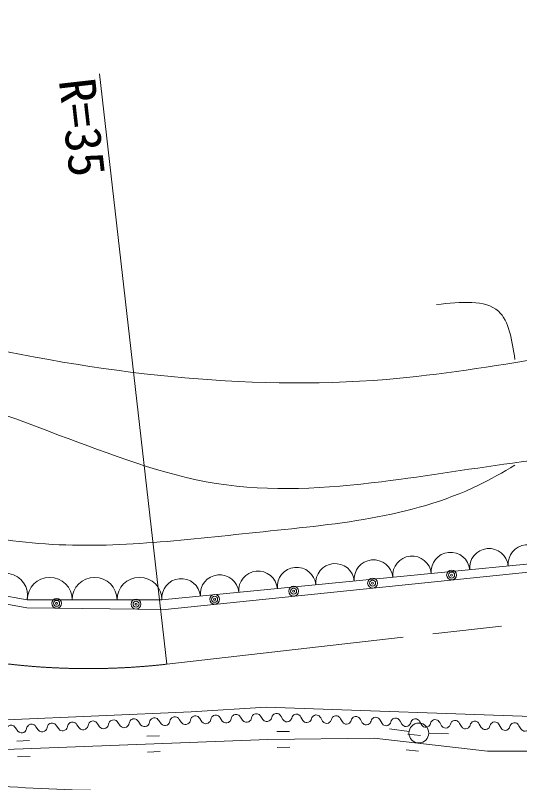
# Model space of a CAD drawing. Units: millimetres, scale not verified. Extents: x 40000 to 680000, y 20000 to 380000.
# Drawn here: x 246669 to 272106, y 241405 to 280138 of the extents above; entities that cross this region are included whole.
import ezdxf
from ezdxf.enums import TextEntityAlignment as Align

# ---------------------------------------------------------------- set-up
doc = ezdxf.new("R2010")
doc.units = ezdxf.units.MM
doc.header["$LTSCALE"] = 1000
doc.linetypes.add('CHAIN', pattern=[18.5, 12, -1.5, 3.5, -1.5])
for name, color, linetype, lineweight in [('M-BGD', 7, 'Continuous', 13), ('M-BMK', 2, 'CHAIN', 13), ('M-STR-HTXT', 7, 'Continuous', 13)]:
    doc.layers.add(name, color=color, linetype=linetype, lineweight=lineweight)
doc.styles.add('ＭＳ ゴシック', font='')
doc.styles.get('ＭＳ ゴシック').set_extended_font_data('MS Gothic')

msp = doc.modelspace()

# ---------------------------------------------------------------- linework, layer by layer
at = {"layer": 'M-BGD'}
for p, q in [((266527, 243982), (265537, 244123)), ((253298, 243752), (253938, 243776)), ((259865, 243986), (260505, 243995)), ((266467, 243860), (267102, 243787)), ((267522, 243900), (268522, 243877)), ((246741, 243506), (247380, 243530)), ((253967, 242976), (253328, 242952)), ((260516, 243195), (259876, 243186)), ((267011, 242992), (266375, 243065)), ((247410, 242731), (246771, 242707))]:
    msp.add_line(p, q, dxfattribs=at)
for points in [[(192320, 326017), (195018, 324426), (196540, 322904), (207745, 298226), (213071, 286329), (216253, 279896), (222824, 264748), (224968, 261289), (228426, 257830), (232161, 255133), (237626, 252504), (242744, 251052), (247240, 250222), (254226, 250153), (287137, 253527), (332390, 258791)], [(216562, 280197), (223084, 265070), (225235, 261593), (228580, 258232), (232211, 255610), (237657, 252920), (242766, 251441), (247271, 250634), (254061, 250634), (287059, 253861), (332307, 259173)], [(211375, 276884), (216098, 265832), (218070, 261934), (221968, 256477), (226233, 252120), (229994, 249093), (234580, 246776), (239899, 245171), (246228, 244575), (255538, 244987), (259317, 245217), (273671, 244712), (285045, 244666), (291236, 245217), (295730, 246409), (305838, 250032)], [(256527, 244597), (256545, 244660), (256584, 244723), (256624, 244765), (256664, 244787), (256725, 244810), (256807, 244813), (256869, 244795), (256911, 244776), (256954, 244736), (256997, 244676), (257105, 244515), (257169, 244456), (257211, 244437), (257273, 244418), (257335, 244421), (257416, 244444), (257476, 244487), (257516, 244530), (257535, 244572), (257553, 244634)], [(257553, 244634), (257572, 244696), (257611, 244759), (257650, 244802), (257691, 244824), (257751, 244847), (257834, 244850), (257896, 244831), (257938, 244812), (257980, 244773), (258024, 244713), (258132, 244552), (258196, 244493), (258238, 244473), (258300, 244455), (258362, 244457), (258443, 244481), (258503, 244524), (258543, 244567), (258562, 244608), (258580, 244671)], [(258580, 244671), (258598, 244733), (258637, 244796), (258677, 244839), (258717, 244861), (258778, 244883), (258860, 244886), (258923, 244868), (258964, 244849), (259007, 244809), (259050, 244749), (259159, 244589), (259222, 244529), (259264, 244510), (259327, 244492), (259388, 244494), (259470, 244517), (259530, 244561), (259569, 244603), (259588, 244645), (259607, 244707)], [(259607, 244707), (259629, 244767), (259671, 244825), (259713, 244864), (259754, 244882), (259815, 244900), (259895, 244896), (259954, 244874), (259993, 244853), (260032, 244811), (260069, 244749), (260163, 244585), (260221, 244523), (260260, 244501), (260319, 244479), (260379, 244477), (260460, 244494), (260522, 244531), (260563, 244570), (260585, 244609), (260607, 244668)], [(260607, 244668), (260630, 244727), (260672, 244786), (260713, 244824), (260754, 244843), (260815, 244860), (260895, 244857), (260954, 244835), (260994, 244813), (261032, 244772), (261070, 244710), (261163, 244546), (261221, 244484), (261260, 244462), (261320, 244440), (261380, 244437), (261460, 244454), (261522, 244492), (261564, 244530), (261585, 244570), (261608, 244629)], [(261608, 244629), (261630, 244688), (261672, 244747), (261714, 244785), (261755, 244803), (261816, 244821), (261896, 244818), (261955, 244796), (261994, 244774), (262032, 244732), (262070, 244671), (262164, 244507), (262222, 244444), (262261, 244423), (262320, 244400), (262380, 244398), (262461, 244415), (262522, 244453), (262564, 244491), (262586, 244530), (262608, 244590)], [(248271, 244190), (248289, 244253), (248327, 244317), (248366, 244361), (248406, 244383), (248467, 244407), (248550, 244411), (248613, 244394), (248655, 244375), (248699, 244336), (248743, 244276), (248855, 244116), (248920, 244058), (248962, 244039), (249025, 244022), (249087, 244025), (249169, 244050), (249229, 244094), (249268, 244138), (249286, 244180), (249304, 244243)], [(249304, 244243), (249321, 244306), (249360, 244370), (249399, 244414), (249439, 244436), (249500, 244460), (249582, 244464), (249646, 244447), (249688, 244428), (249731, 244389), (249776, 244329), (249888, 244169), (249953, 244111), (249995, 244092), (250058, 244075), (250120, 244078), (250202, 244103), (250261, 244147), (250301, 244191), (250319, 244233), (250337, 244296)], [(250337, 244296), (250354, 244359), (250392, 244423), (250431, 244466), (250472, 244489), (250533, 244513), (250615, 244517), (250678, 244500), (250721, 244481), (250764, 244442), (250809, 244382), (250920, 244222), (250985, 244164), (251028, 244145), (251091, 244128), (251153, 244131), (251234, 244156), (251294, 244200), (251333, 244244), (251352, 244286), (251369, 244349)], [(251369, 244349), (251387, 244412), (251425, 244476), (251464, 244519), (251504, 244542), (251565, 244566), (251648, 244570), (251711, 244553), (251753, 244534), (251797, 244495), (251841, 244435), (251953, 244275), (252018, 244216), (252061, 244198), (252124, 244180), (252186, 244184), (252267, 244209), (252327, 244253), (252366, 244296), (252385, 244339), (252402, 244402)], [(252402, 244402), (252420, 244465), (252458, 244529), (252497, 244572), (252537, 244595), (252598, 244619), (252681, 244623), (252744, 244606), (252786, 244587), (252829, 244548), (252874, 244488), (252986, 244328), (253051, 244269), (253093, 244251), (253156, 244233), (253218, 244237), (253300, 244262), (253360, 244306), (253399, 244349), (253417, 244392), (253435, 244455)], [(253435, 244455), (253452, 244518), (253490, 244582), (253530, 244625), (253570, 244648), (253631, 244672), (253713, 244676), (253776, 244659), (253819, 244640), (253862, 244601), (253907, 244541), (254018, 244381), (254084, 244322), (254126, 244304), (254189, 244286), (254251, 244290), (254332, 244314), (254392, 244359), (254432, 244402), (254450, 244445), (254468, 244508)], [(254468, 244508), (254485, 244571), (254523, 244635), (254562, 244678), (254603, 244701), (254663, 244725), (254746, 244729), (254809, 244712), (254851, 244693), (254895, 244654), (254939, 244594), (255051, 244434), (255116, 244375), (255159, 244357), (255222, 244339), (255284, 244343), (255365, 244367), (255425, 244412), (255464, 244455), (255483, 244498), (255500, 244561)], [(255500, 244561), (255519, 244623), (255557, 244686), (255597, 244729), (255637, 244751), (255698, 244773), (255780, 244776), (255843, 244758), (255885, 244739), (255927, 244699), (255970, 244639), (256079, 244479), (256143, 244419), (256184, 244400), (256247, 244382), (256308, 244384), (256390, 244407), (256450, 244451), (256490, 244493), (256509, 244535), (256527, 244597)], [(262608, 244590), (262630, 244649), (262673, 244707), (262714, 244746), (262755, 244764), (262816, 244782), (262896, 244779), (262955, 244756), (262994, 244735), (263033, 244693), (263071, 244632), (263164, 244468), (263222, 244405), (263261, 244384), (263320, 244361), (263380, 244359), (263461, 244376), (263523, 244413), (263564, 244452), (263586, 244491), (263608, 244550)], [(263608, 244550), (263631, 244610), (263673, 244668), (263715, 244706), (263756, 244725), (263816, 244742), (263896, 244739), (263956, 244717), (263995, 244695), (264033, 244654), (264071, 244592), (264165, 244428), (264222, 244366), (264262, 244344), (264321, 244322), (264381, 244320), (264462, 244336), (264523, 244374), (264565, 244413), (264586, 244452), (264609, 244511)], [(264609, 244511), (264631, 244570), (264674, 244629), (264715, 244667), (264756, 244686), (264817, 244703), (264897, 244700), (264956, 244678), (264995, 244656), (265034, 244615), (265071, 244553), (265165, 244389), (265223, 244327), (265262, 244305), (265321, 244283), (265381, 244280), (265462, 244297), (265524, 244335), (265565, 244373), (265587, 244412), (265609, 244472)], [(265609, 244472), (265632, 244531), (265674, 244589), (265716, 244628), (265756, 244646), (265817, 244664), (265897, 244661), (265956, 244638), (265996, 244617), (266034, 244575), (266072, 244514), (266166, 244350), (266223, 244287), (266262, 244266), (266322, 244243), (266382, 244241), (266463, 244258), (266524, 244295), (266566, 244334), (266587, 244373), (266610, 244432)], [(266610, 244432), (266632, 244492), (266674, 244550), (266716, 244589), (266757, 244607), (266818, 244625), (266898, 244621), (266957, 244599), (266996, 244578), (267035, 244536), (267072, 244474), (267166, 244310), (267224, 244248), (267263, 244226), (267322, 244204), (267382, 244202), (267463, 244219), (267525, 244256), (267566, 244295), (267588, 244334), (267610, 244393)], [(267610, 244393), (267633, 244452), (267675, 244511), (267716, 244549), (267757, 244568), (267818, 244585), (267898, 244582), (267957, 244560), (267997, 244538), (268035, 244497), (268073, 244435), (268166, 244271), (268224, 244209), (268263, 244187), (268323, 244165), (268383, 244162), (268463, 244179), (268525, 244217), (268567, 244255), (268588, 244295), (268611, 244354)], [(268611, 244354), (268633, 244413), (268675, 244472), (268717, 244510), (268758, 244528), (268818, 244546), (268899, 244543), (268958, 244521), (268997, 244499), (269035, 244457), (269073, 244396), (269167, 244232), (269224, 244169), (269264, 244148), (269323, 244125), (269383, 244123), (269464, 244140), (269525, 244178), (269567, 244216), (269589, 244255), (269611, 244315)], [(269611, 244315), (269633, 244374), (269676, 244432), (269717, 244471), (269758, 244489), (269819, 244507), (269899, 244504), (269958, 244481), (269997, 244460), (270036, 244418), (270073, 244357), (270167, 244193), (270225, 244130), (270264, 244109), (270323, 244086), (270383, 244084), (270464, 244101), (270526, 244138), (270567, 244177), (270589, 244216), (270611, 244275)], [(270611, 244275), (270634, 244335), (270676, 244393), (270718, 244431), (270758, 244450), (270819, 244468), (270899, 244464), (270959, 244442), (270998, 244420), (271036, 244379), (271074, 244317), (271168, 244153), (271225, 244091), (271265, 244069), (271324, 244047), (271384, 244045), (271465, 244061), (271526, 244099), (271568, 244138), (271589, 244177), (271612, 244236)], [(271612, 244236), (271634, 244295), (271676, 244354), (271718, 244392), (271759, 244411), (271820, 244428), (271900, 244425), (271959, 244403), (271998, 244381), (272037, 244340), (272074, 244278), (272168, 244114), (272226, 244052), (272265, 244030), (272324, 244008), (272384, 244005), (272465, 244022), (272527, 244060), (272568, 244098), (272590, 244137), (272612, 244197)], [(237296, 244093), (245717, 243068), (259410, 243580), (264767, 243653), (270479, 242994), (276557, 242994)], [(246206, 244084), (246223, 244147), (246261, 244211), (246301, 244255), (246341, 244277), (246402, 244301), (246484, 244305), (246547, 244288), (246590, 244269), (246633, 244230), (246678, 244170), (246789, 244010), (246855, 243952), (246897, 243933), (246960, 243916), (247022, 243919), (247103, 243944), (247163, 243988), (247203, 244032), (247221, 244074), (247239, 244137)], [(247239, 244137), (247256, 244200), (247294, 244264), (247333, 244308), (247374, 244330), (247434, 244354), (247517, 244358), (247580, 244341), (247622, 244322), (247666, 244283), (247710, 244223), (247822, 244063), (247887, 244005), (247930, 243986), (247993, 243969), (248055, 243972), (248136, 243997), (248196, 244041), (248235, 244085), (248254, 244127), (248271, 244190)]]:
    msp.add_lwpolyline(points, dxfattribs=at)
for centre, radius in [((268675, 251885), 250), ((268675, 251885), 150), ((268675, 251885), 50), ((264690, 251477), 250), ((264690, 251477), 150), ((264690, 251477), 50), ((260706, 251068), 250), ((260706, 251068), 150), ((260706, 251068), 50), ((248751, 250457), 250), ((248751, 250457), 150), ((252756, 250417), 250), ((256721, 250660), 250), ((256721, 250660), 150), ((256721, 250660), 50), ((248751, 250457), 50), ((252756, 250417), 150), ((252756, 250417), 50), ((267022, 243911), 500)]:
    msp.add_circle(centre, radius, dxfattribs=at)
for centre, radius, start, end in [((272501, 252438), 975, 5.5857, 185.5857), ((268619, 252058), 975, 5.5857, 185.5857), ((270560, 252248), 975, 5.5857, 185.5857), ((264737, 251678), 975, 5.5857, 185.5857), ((266678, 251868), 975, 5.5857, 185.5857), ((260855, 251299), 975, 5.5857, 185.5857), ((262796, 251489), 975, 5.5857, 185.5857), ((246145, 250836), 1144, 349.8457, 169.8457), ((248403, 250634), 1132, 0, 180), ((250666, 250634), 1132, 0, 180), ((252930, 250634), 1132, 0, 180), ((256973, 250919), 975, 5.5857, 185.5857), ((258914, 251109), 975, 5.5857, 185.5857), ((255032, 250729), 975, 5.5857, 185.5857)]:
    msp.add_arc(centre, radius, start, end, dxfattribs=at)
for points, knots in [([(106448, 286339), (108867, 288012), (111286, 289685), (113846, 291107), (116356, 292501), (119001, 293654), (121644, 294806), (125523, 296496), (129396, 298182), (133364, 299618), (136856, 300860), (140408, 301928), (143970, 302961), (147713, 304051), (151458, 305127), (155245, 306035), (161617, 307471), (168124, 308265), (174407, 310224), (176443, 310829), (178452, 311541), (180556, 311918), (182313, 312205), (184109, 312224), (185936, 312007), (187432, 311829), (188941, 311487), (190170, 310715), (191617, 309794), (192671, 308290), (193556, 306749), (194837, 304507), (195769, 302220), (196631, 299886), (197913, 296205), (199132, 292570), (200375, 288923), (201426, 285730), (202559, 282568), (203761, 279431), (204826, 276644), (205971, 273887), (207148, 271143), (209150, 266593), (211347, 262168), (213521, 257623), (214983, 254653), (216448, 251685), (218467, 249022), (220937, 245775), (224218, 242979), (227947, 241485), (230996, 240255), (234341, 239880), (237662, 239569), (243540, 239036), (249228, 238588), (254952, 237787), (258010, 237358), (261079, 236829), (264075, 236049), (267080, 235266), (270012, 234231), (272943, 233197)], [0, 0, 0, 0, 1, 1, 1, 2, 2, 2, 3, 3, 3, 4, 4, 4, 5, 5, 5, 6, 6, 6, 7, 7, 7, 8, 8, 8, 9, 9, 9, 10, 10, 10, 11, 11, 11, 12, 12, 12, 13, 13, 13, 14, 14, 14, 15, 15, 15, 16, 16, 16, 17, 17, 17, 18, 18, 18, 19, 19, 19, 20, 20, 20, 21, 21, 21, 21]), ([(110252, 286822), (111881, 288025), (113510, 289228), (115243, 290254), (117702, 291709), (120369, 292809), (123041, 293863), (126822, 295355), (130613, 296758), (134405, 298186), (137768, 299422), (141112, 300707), (144521, 301795), (148194, 302967), (151931, 303946), (155706, 304737), (160396, 305669), (165160, 306211), (169788, 307455), (173483, 308328), (177028, 309499), (180961, 310441), (182942, 310904), (185001, 311304), (186843, 310753), (188370, 310298), (189751, 309185), (190810, 307901), (192552, 305792), (193424, 303227), (194285, 300681), (195456, 297089), (196647, 293692), (197851, 290254), (199250, 285965), (200835, 281750), (202485, 277553), (204727, 271912), (207258, 266421), (209826, 260837), (212004, 256231), (214249, 251654), (217357, 247557), (219913, 244211), (223037, 241204), (226671, 239173), (230779, 236844), (235521, 235695), (240262, 235163), (244347, 234704), (248430, 234703), (252416, 234004), (255150, 233525), (257838, 232717), (260526, 231910)], [0, 0, 0, 0, 1, 1, 1, 2, 2, 2, 3, 3, 3, 4, 4, 4, 5, 5, 5, 6, 6, 6, 7, 7, 7, 8, 8, 8, 9, 9, 9, 10, 10, 10, 11, 11, 11, 12, 12, 12, 13, 13, 13, 14, 14, 14, 15, 15, 15, 16, 16, 16, 17, 17, 17, 18, 18, 18, 18]), ([(226743, 287279), (226641, 284030), (226539, 280781), (227286, 277595), (228098, 274133), (229912, 270745), (232536, 268454), (235502, 265864), (239502, 264676), (243487, 263748), (250957, 262042), (258162, 261194), (265389, 261757), (270788, 262252), (276054, 263340), (281318, 264472), (288055, 265965), (294751, 267378), (301501, 268635), (306532, 269604), (311595, 270424), (316685, 270988), (321463, 271544), (326265, 271894), (331076, 272075), (334249, 272181), (337426, 272206), (340579, 272527), (342726, 272745), (344860, 273109), (347005, 273342), (351832, 273862), (356710, 273754), (361576, 273794), (366263, 273824), (370944, 273922), (375605, 274337), (385310, 275149), (394917, 277442), (404637, 277686), (407798, 277769), (410971, 277641), (414140, 277505), (417520, 277368), (420897, 277202), (424276, 277143), (427774, 277086), (431274, 277178), (434775, 277143), (438699, 277090), (442626, 276869), (446541, 277052), (448682, 277171), (450819, 277423), (452967, 277505), (456015, 277616), (459086, 277388), (462108, 277686), (464627, 277949), (467108, 278581), (469599, 279134), (471849, 279600), (474114, 279980), (476297, 280673), (480385, 282022), (484178, 284497), (488334, 285288), (491258, 285829), (494363, 285523), (497385, 285741), (501557, 286093), (505585, 287395), (509693, 288184), (513762, 288885), (517892, 289103), (522002, 289723), (523422, 289944), (524840, 290205), (526256, 290266), (529750, 290416), (533235, 289343), (536664, 288366), (539172, 287650), (541651, 286985), (545018, 286012)], [0, 0, 0, 0, 1, 1, 1, 2, 2, 2, 3, 3, 3, 4, 4, 4, 5, 5, 5, 6, 6, 6, 7, 7, 7, 8, 8, 8, 9, 9, 9, 10, 10, 10, 11, 11, 11, 12, 12, 12, 13, 13, 13, 14, 14, 14, 15, 15, 15, 16, 16, 16, 17, 17, 17, 18, 18, 18, 19, 19, 19, 20, 20, 20, 21, 21, 21, 22, 22, 22, 23, 23, 23, 24, 24, 24, 25, 25, 25, 26, 26, 26, 27, 27, 27, 28, 28, 28, 28]), ([(223770, 265287), (225203, 264240), (226637, 263194), (228205, 262571), (231794, 261145), (236089, 261937), (240061, 261485), (243109, 261139), (245968, 260060), (248840, 258951), (251473, 257998), (254084, 256937), (256804, 256508), (259522, 256062), (262355, 256262), (265131, 256598), (267506, 256885), (269840, 257291), (272190, 257594), (279062, 258553), (286047, 258453), (292916, 259313), (297312, 259891), (301662, 260829), (306039, 261576), (313507, 262801), (321050, 263489), (328555, 264472), (335619, 265419), (342653, 266589), (349733, 267368), (354277, 267872), (358836, 268240), (363400, 268545), (367085, 268772), (370775, 268928), (374441, 269359), (379282, 269938), (384078, 271039), (388922, 271350), (393895, 271641), (398915, 271070), (403926, 271079), (407008, 271118), (410089, 271385), (413157, 271260), (417878, 271037), (422565, 269923), (427276, 269721), (431946, 269508), (436641, 270129), (441305, 270807), (444714, 271303), (448107, 271889), (451532, 271984), (453641, 272039), (455763, 271884), (457867, 271984), (461379, 272165), (464839, 273061), (468346, 273432), (470056, 273565), (471774, 273546), (473504, 273794), (474234, 273899), (474966, 274051), (475677, 273975), (476228, 273916), (476767, 273719), (477306, 273523)], [0, 0, 0, 0, 1, 1, 1, 2, 2, 2, 3, 3, 3, 4, 4, 4, 5, 5, 5, 6, 6, 6, 7, 7, 7, 8, 8, 8, 9, 9, 9, 10, 10, 10, 11, 11, 11, 12, 12, 12, 13, 13, 13, 14, 14, 14, 15, 15, 15, 16, 16, 16, 17, 17, 17, 18, 18, 18, 19, 19, 19, 20, 20, 20, 21, 21, 21, 22, 22, 22, 23, 23, 23, 23]), ([(271867, 262760), (271719, 263739), (271572, 264717), (271033, 265206), (270379, 265797), (269150, 265668), (267920, 265539)], [0, 0, 0, 0, 1, 1, 1, 2, 2, 2, 2]), ([(233681, 255645), (234887, 255535), (236093, 255424), (237294, 255256), (240833, 254760), (244328, 253761), (247855, 253477), (251464, 253188), (255106, 253649), (258804, 254033), (262677, 254436), (266611, 254755), (270032, 256423), (270655, 256727), (271261, 257075), (271867, 257424)], [0, 0, 0, 0, 1, 1, 1, 2, 2, 2, 3, 3, 3, 4, 4, 4, 5, 5, 5, 5]), ([(216920, 255567), (218434, 253119), (219947, 250671), (221911, 248571), (223901, 246444), (226352, 244672), (229041, 243580), (231537, 242566), (234236, 242136), (236929, 241842), (241175, 241402), (245347, 241239), (249540, 241040), (254517, 240930), (259465, 240769), (264412, 240059), (270661, 239247), (276856, 237566), (283129, 237742), (286729, 237820), (290366, 238474), (293735, 239747), (297774, 241248), (301433, 243652), (305353, 245451), (309637, 247454), (314228, 248693), (318856, 249640), (325789, 251060), (332805, 251824), (339788, 252849), (342361, 253226), (344929, 253639), (347498, 254052)], [0, 0, 0, 0, 1, 1, 1, 2, 2, 2, 3, 3, 3, 4, 4, 4, 5, 5, 5, 6, 6, 6, 7, 7, 7, 8, 8, 8, 9, 9, 9, 10, 10, 10, 11, 11, 11, 11])]:
    msp.add_open_spline(points, degree=3, knots=knots, dxfattribs=at)
at = {"layer": 'M-BMK'}
msp.add_lwpolyline([(254307, 247386), (343362, 257529), (343611, 257557)], dxfattribs=at)
msp.add_arc((250347, 282161), 35000, 262.4692, 276.4975, dxfattribs=at)
at = {"layer": 'M-STR-HTXT'}
msp.add_line((254307, 247386), (250913, 277193), dxfattribs=at)

# ---------------------------------------------------------------- texts
at = {"layer": 'M-STR-HTXT', "style": 'ＭＳ ゴシック'}
msp.add_text('R=35', height=1833, rotation=276.498, dxfattribs=at).set_placement((248314, 276793), align=Align.BOTTOM_LEFT)

doc.saveas('drawing.dxf')
